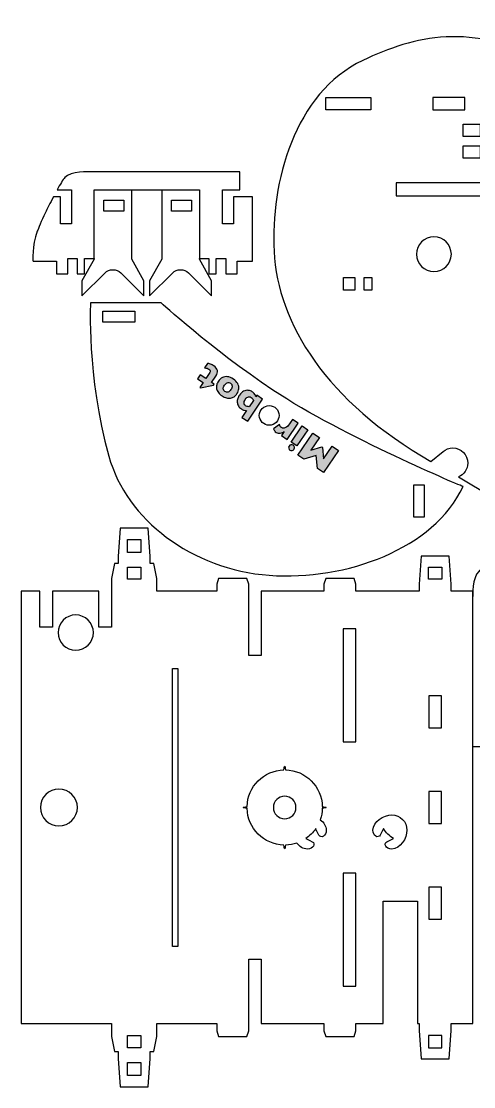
# Model space of a CAD drawing. Extents: x 3 to 297, y -297 to -14.
# Drawn here: x 3 to 123.2, y -297 to -13.6 of the extents above; entities that cross this region are included whole.
import ezdxf

# ---------------------------------------------------------------- set-up
doc = ezdxf.new("R2010")
doc.units = 0
doc.header["$MEASUREMENT"] = 0
doc.layers.add('LAYER_2', color=7, linetype='CONTINUOUS')

# ---------------------------------------------------------------- blocks, each defined once
blk = doc.blocks.new('BLOCK_7')
at = {"layer": 'LAYER_2'}
h = blk.add_hatch(color=230, dxfattribs=at)
h.dxf.hatch_style = 2
edge = h.paths.add_edge_path()
edge.add_spline(control_points=[(52.47, -104.57), (52.68, -104.6), (52.95, -104.67), (53.28, -104.79), (53.6, -104.9), (53.89, -105.05), (54.15, -105.22), (55.24, -105.96), (55.43, -106.87), (54.71, -107.94), (54.71, -107.94), (53.55, -109.66), (53.55, -109.66), (53.55, -109.66), (54.24, -110.13), (54.24, -110.13), (54.24, -110.13), (54.06, -110.4), (54.06, -110.4), (54.06, -110.4), (50.6, -111.1), (50.6, -111.1), (50.6, -111.1), (50.43, -110.98), (50.43, -110.98), (50.43, -110.98), (51.3, -109.69), (51.3, -109.69), (51.3, -109.69), (49.84, -108.7), (49.84, -108.7), (49.84, -108.7), (50.56, -107.65), (50.56, -107.65), (50.56, -107.65), (52.02, -108.63), (52.02, -108.63), (52.02, -108.63), (52.95, -107.25), (52.95, -107.25), (53.06, -107.09), (53.13, -106.95), (53.18, -106.84), (53.23, -106.73), (53.23, -106.61), (53.18, -106.48), (53.14, -106.35), (53.02, -106.22), (52.83, -106.1), (52.59, -105.93), (52.2, -105.82), (51.67, -105.76), (51.67, -105.76), (52.47, -104.57), (52.47, -104.57)], knot_values=[0, 0, 0, 0, 1, 1, 1, 2, 2, 2, 3, 3, 3, 4, 4, 4, 5, 5, 5, 6, 6, 6, 7, 7, 7, 8, 8, 8, 9, 9, 9, 10, 10, 10, 11, 11, 11, 12, 12, 12, 13, 13, 13, 14, 14, 14, 15, 15, 15, 16, 16, 16, 17, 17, 17, 18, 18, 18, 18], degree=3, periodic=1)
h = blk.add_hatch(color=230, dxfattribs=at)
h.dxf.hatch_style = 2
edge = h.paths.add_edge_path()
edge.add_spline(control_points=[(55.38, -109.31), (55.67, -108.88), (56.02, -108.56), (56.43, -108.35), (56.84, -108.14), (57.3, -108.06), (57.81, -108.12), (58.31, -108.17), (58.83, -108.38), (59.36, -108.74), (59.89, -109.1), (60.28, -109.5), (60.52, -109.95), (60.76, -110.4), (60.86, -110.85), (60.82, -111.31), (60.77, -111.77), (60.61, -112.22), (60.32, -112.64), (60.1, -112.97), (59.85, -113.23), (59.57, -113.43), (59.28, -113.62), (58.97, -113.75), (58.62, -113.81), (58.27, -113.88), (57.91, -113.86), (57.52, -113.76), (57.14, -113.66), (56.75, -113.48), (56.35, -113.21), (55.94, -112.93), (55.62, -112.63), (55.38, -112.31), (55.14, -111.99), (54.99, -111.66), (54.92, -111.32), (54.85, -110.98), (54.86, -110.64), (54.93, -110.3), (55.01, -109.96), (55.16, -109.63), (55.38, -109.31)], knot_values=[0, 0, 0, 0, 1, 1, 1, 2, 2, 2, 3, 3, 3, 4, 4, 4, 5, 5, 5, 6, 6, 6, 7, 7, 7, 8, 8, 8, 9, 9, 9, 10, 10, 10, 11, 11, 11, 12, 12, 12, 13, 13, 13, 14, 14, 14, 14], degree=3, periodic=1)
edge = h.paths.add_edge_path()
edge.add_spline(control_points=[(56.98, -110.39), (56.75, -110.73), (56.64, -111.05), (56.66, -111.34), (56.68, -111.64), (56.83, -111.88), (57.11, -112.07), (57.39, -112.26), (57.67, -112.31), (57.95, -112.21), (58.23, -112.12), (58.48, -111.9), (58.71, -111.56), (58.94, -111.22), (59.05, -110.9), (59.03, -110.6), (59.02, -110.31), (58.87, -110.06), (58.59, -109.88), (58.31, -109.69), (58.03, -109.64), (57.75, -109.73), (57.47, -109.83), (57.21, -110.05), (56.98, -110.39)], knot_values=[0, 0, 0, 0, 1, 1, 1, 2, 2, 2, 3, 3, 3, 4, 4, 4, 5, 5, 5, 6, 6, 6, 7, 7, 7, 8, 8, 8, 8], degree=3, periodic=1)
h = blk.add_hatch(color=230, dxfattribs=at)
h.dxf.hatch_style = 2
edge = h.paths.add_edge_path()
edge.add_spline(control_points=[(60.95, -113.02), (61.29, -112.52), (61.67, -112.17), (62.08, -111.98), (62.5, -111.78), (62.91, -111.71), (63.32, -111.75), (63.73, -111.8), (64.09, -111.93), (64.4, -112.14), (64.63, -112.3), (64.81, -112.45), (64.93, -112.62), (65.06, -112.78), (65.16, -112.93), (65.21, -113.05), (65.26, -113.17), (65.3, -113.31), (65.34, -113.46), (65.34, -113.46), (65.61, -113.07), (65.61, -113.07), (65.61, -113.07), (67.13, -114.1), (67.13, -114.1), (67.13, -114.1), (63.17, -119.97), (63.17, -119.97), (63.17, -119.97), (61.64, -118.94), (61.64, -118.94), (61.64, -118.94), (62.87, -117.13), (62.87, -117.13), (62.7, -117.14), (62.49, -117.11), (62.25, -117.04), (62, -116.98), (61.75, -116.86), (61.49, -116.68), (61.14, -116.45), (60.88, -116.18), (60.7, -115.87), (60.52, -115.57), (60.42, -115.25), (60.39, -114.92), (60.37, -114.59), (60.41, -114.27), (60.51, -113.95), (60.61, -113.62), (60.75, -113.32), (60.95, -113.02)], knot_values=[0, 0, 0, 0, 1, 1, 1, 2, 2, 2, 3, 3, 3, 4, 4, 4, 5, 5, 5, 6, 6, 6, 7, 7, 7, 8, 8, 8, 9, 9, 9, 10, 10, 10, 11, 11, 11, 12, 12, 12, 13, 13, 13, 14, 14, 14, 15, 15, 15, 16, 16, 16, 17, 17, 17, 17], degree=3, periodic=1)
edge = h.paths.add_edge_path()
edge.add_spline(control_points=[(62.54, -114.14), (62.29, -114.51), (62.18, -114.85), (62.21, -115.15), (62.25, -115.46), (62.38, -115.69), (62.61, -115.85), (62.84, -116), (63.16, -116.08), (63.57, -116.09), (63.57, -116.09), (64.68, -114.44), (64.68, -114.44), (64.6, -114.09), (64.41, -113.82), (64.12, -113.62), (63.93, -113.49), (63.69, -113.44), (63.4, -113.47), (63.11, -113.5), (62.82, -113.72), (62.54, -114.14)], knot_values=[0, 0, 0, 0, 1, 1, 1, 2, 2, 2, 3, 3, 3, 4, 4, 4, 5, 5, 5, 6, 6, 6, 7, 7, 7, 7], degree=3, periodic=1)
h = blk.add_hatch(color=230, dxfattribs=at)
h.dxf.hatch_style = 2
edge = h.paths.add_edge_path()
edge.add_spline(control_points=[(70.04, -122), (70.04, -122), (71.63, -120.85), (71.63, -120.85), (71.72, -121.23), (71.88, -121.5), (72.11, -121.66), (72.33, -121.8), (72.56, -121.85), (72.82, -121.81), (73.07, -121.77), (73.4, -121.61), (73.81, -121.31), (73.81, -121.31), (75.07, -119.46), (75.07, -119.46), (75.07, -119.46), (76.59, -120.49), (76.59, -120.49), (76.59, -120.49), (73.68, -124.8), (73.68, -124.8), (73.68, -124.8), (72.15, -123.77), (72.15, -123.77), (72.15, -123.77), (72.86, -122.73), (72.86, -122.73), (72.59, -122.92), (72.25, -123.05), (71.84, -123.14), (71.43, -123.22), (71.07, -123.15), (70.74, -122.92), (70.57, -122.81), (70.43, -122.68), (70.34, -122.54), (70.24, -122.41), (70.14, -122.22), (70.04, -122)], knot_values=[0, 0, 0, 0, 1, 1, 1, 2, 2, 2, 3, 3, 3, 4, 4, 4, 5, 5, 5, 6, 6, 6, 7, 7, 7, 8, 8, 8, 9, 9, 9, 10, 10, 10, 11, 11, 11, 12, 12, 12, 13, 13, 13, 13], degree=3, periodic=1)
h = blk.add_hatch(color=230, dxfattribs=at)
h.dxf.hatch_style = 2
edge = h.paths.add_edge_path()
edge.add_spline(control_points=[(74.17, -126.58), (74.29, -126.4), (74.46, -126.29), (74.67, -126.26), (74.88, -126.22), (75.07, -126.26), (75.25, -126.37), (75.37, -126.46), (75.45, -126.56), (75.52, -126.68), (75.57, -126.8), (75.6, -126.93), (75.59, -127.07), (75.58, -127.2), (75.54, -127.33), (75.46, -127.45), (75.34, -127.62), (75.17, -127.73), (74.96, -127.77), (74.75, -127.82), (74.56, -127.78), (74.38, -127.66), (74.21, -127.54), (74.1, -127.37), (74.06, -127.16), (74.02, -126.95), (74.05, -126.76), (74.17, -126.58)], knot_values=[0, 0, 0, 0, 1, 1, 1, 2, 2, 2, 3, 3, 3, 4, 4, 4, 5, 5, 5, 6, 6, 6, 7, 7, 7, 8, 8, 8, 9, 9, 9, 9], degree=3, periodic=1)
h.paths.add_polyline_path([(77.63, -121.19), (79.16, -122.22), (76.25, -126.53), (74.72, -125.5)])
h = blk.add_hatch(color=230, dxfattribs=at)
h.dxf.hatch_style = 2
h.paths.add_polyline_path([(80.47, -123.11), (82.24, -124.3), (79.95, -127.7), (82.87, -126.81), (83.01, -126.91), (83.28, -129.96), (85.58, -126.55), (87.3, -127.72), (83.34, -133.59), (81.73, -132.5), (81.41, -129.08), (78.11, -130.06), (76.51, -128.98)])
for points in [[(77.63, -121.19), (79.16, -122.22), (76.25, -126.53), (74.72, -125.5), (77.63, -121.19)], [(80.47, -123.11), (82.24, -124.3), (79.95, -127.7), (82.87, -126.81), (83.01, -126.91), (83.28, -129.96), (85.58, -126.55), (87.3, -127.72), (83.34, -133.59), (81.73, -132.5), (81.41, -129.08), (78.11, -130.06), (76.51, -128.98), (80.47, -123.11)]]:
    blk.add_lwpolyline(points, dxfattribs=at)
for points, knots in [([(52.47, -104.57), (52.68, -104.6), (52.95, -104.67), (53.28, -104.79), (53.6, -104.9), (53.89, -105.05), (54.15, -105.22), (55.24, -105.96), (55.43, -106.87), (54.71, -107.94), (54.71, -107.94), (53.55, -109.66), (53.55, -109.66), (53.55, -109.66), (54.24, -110.13), (54.24, -110.13), (54.24, -110.13), (54.06, -110.4), (54.06, -110.4), (54.06, -110.4), (50.6, -111.1), (50.6, -111.1), (50.6, -111.1), (50.43, -110.98), (50.43, -110.98), (50.43, -110.98), (51.3, -109.69), (51.3, -109.69), (51.3, -109.69), (49.84, -108.7), (49.84, -108.7), (49.84, -108.7), (50.56, -107.65), (50.56, -107.65), (50.56, -107.65), (52.02, -108.63), (52.02, -108.63), (52.02, -108.63), (52.95, -107.25), (52.95, -107.25), (53.06, -107.09), (53.13, -106.95), (53.18, -106.84), (53.23, -106.73), (53.23, -106.61), (53.18, -106.48), (53.14, -106.35), (53.02, -106.22), (52.83, -106.1), (52.59, -105.93), (52.2, -105.82), (51.67, -105.76), (51.67, -105.76), (52.47, -104.57), (52.47, -104.57)], [0, 0, 0, 0, 1, 1, 1, 2, 2, 2, 3, 3, 3, 4, 4, 4, 5, 5, 5, 6, 6, 6, 7, 7, 7, 8, 8, 8, 9, 9, 9, 10, 10, 10, 11, 11, 11, 12, 12, 12, 13, 13, 13, 14, 14, 14, 15, 15, 15, 16, 16, 16, 17, 17, 17, 18, 18, 18, 18]), ([(55.38, -109.31), (55.67, -108.88), (56.02, -108.56), (56.43, -108.35), (56.84, -108.14), (57.3, -108.06), (57.81, -108.12), (58.31, -108.17), (58.83, -108.38), (59.36, -108.74), (59.89, -109.1), (60.28, -109.5), (60.52, -109.95), (60.76, -110.4), (60.86, -110.85), (60.82, -111.31), (60.77, -111.77), (60.61, -112.22), (60.32, -112.64), (60.1, -112.97), (59.85, -113.23), (59.57, -113.43), (59.28, -113.62), (58.97, -113.75), (58.62, -113.81), (58.27, -113.88), (57.91, -113.86), (57.52, -113.76), (57.14, -113.66), (56.75, -113.48), (56.35, -113.21), (55.94, -112.93), (55.62, -112.63), (55.38, -112.31), (55.14, -111.99), (54.99, -111.66), (54.92, -111.32), (54.85, -110.98), (54.86, -110.64), (54.93, -110.3), (55.01, -109.96), (55.16, -109.63), (55.38, -109.31)], [0, 0, 0, 0, 1, 1, 1, 2, 2, 2, 3, 3, 3, 4, 4, 4, 5, 5, 5, 6, 6, 6, 7, 7, 7, 8, 8, 8, 9, 9, 9, 10, 10, 10, 11, 11, 11, 12, 12, 12, 13, 13, 13, 14, 14, 14, 14]), ([(56.98, -110.39), (56.75, -110.73), (56.64, -111.05), (56.66, -111.34), (56.68, -111.64), (56.83, -111.88), (57.11, -112.07), (57.39, -112.26), (57.67, -112.31), (57.95, -112.21), (58.23, -112.12), (58.48, -111.9), (58.71, -111.56), (58.94, -111.22), (59.05, -110.9), (59.03, -110.6), (59.02, -110.31), (58.87, -110.06), (58.59, -109.88), (58.31, -109.69), (58.03, -109.64), (57.75, -109.73), (57.47, -109.83), (57.21, -110.05), (56.98, -110.39)], [0, 0, 0, 0, 1, 1, 1, 2, 2, 2, 3, 3, 3, 4, 4, 4, 5, 5, 5, 6, 6, 6, 7, 7, 7, 8, 8, 8, 8]), ([(60.95, -113.02), (61.29, -112.52), (61.67, -112.17), (62.08, -111.98), (62.5, -111.78), (62.91, -111.71), (63.32, -111.75), (63.73, -111.8), (64.09, -111.93), (64.4, -112.14), (64.63, -112.3), (64.81, -112.45), (64.93, -112.62), (65.06, -112.78), (65.16, -112.93), (65.21, -113.05), (65.26, -113.17), (65.3, -113.31), (65.34, -113.46), (65.34, -113.46), (65.61, -113.07), (65.61, -113.07), (65.61, -113.07), (67.13, -114.1), (67.13, -114.1), (67.13, -114.1), (63.17, -119.97), (63.17, -119.97), (63.17, -119.97), (61.64, -118.94), (61.64, -118.94), (61.64, -118.94), (62.87, -117.13), (62.87, -117.13), (62.7, -117.14), (62.49, -117.11), (62.25, -117.04), (62, -116.98), (61.75, -116.86), (61.49, -116.68), (61.14, -116.45), (60.88, -116.18), (60.7, -115.87), (60.52, -115.57), (60.42, -115.25), (60.39, -114.92), (60.37, -114.59), (60.41, -114.27), (60.51, -113.95), (60.61, -113.62), (60.75, -113.32), (60.95, -113.02)], [0, 0, 0, 0, 1, 1, 1, 2, 2, 2, 3, 3, 3, 4, 4, 4, 5, 5, 5, 6, 6, 6, 7, 7, 7, 8, 8, 8, 9, 9, 9, 10, 10, 10, 11, 11, 11, 12, 12, 12, 13, 13, 13, 14, 14, 14, 15, 15, 15, 16, 16, 16, 17, 17, 17, 17]), ([(62.54, -114.14), (62.29, -114.51), (62.18, -114.85), (62.21, -115.15), (62.25, -115.46), (62.38, -115.69), (62.61, -115.85), (62.84, -116), (63.16, -116.08), (63.57, -116.09), (63.57, -116.09), (64.68, -114.44), (64.68, -114.44), (64.6, -114.09), (64.41, -113.82), (64.12, -113.62), (63.93, -113.49), (63.69, -113.44), (63.4, -113.47), (63.11, -113.5), (62.82, -113.72), (62.54, -114.14)], [0, 0, 0, 0, 1, 1, 1, 2, 2, 2, 3, 3, 3, 4, 4, 4, 5, 5, 5, 6, 6, 6, 7, 7, 7, 7]), ([(70.04, -122), (70.04, -122), (71.63, -120.85), (71.63, -120.85), (71.72, -121.23), (71.88, -121.5), (72.11, -121.66), (72.33, -121.8), (72.56, -121.85), (72.82, -121.81), (73.07, -121.77), (73.4, -121.61), (73.81, -121.31), (73.81, -121.31), (75.07, -119.46), (75.07, -119.46), (75.07, -119.46), (76.59, -120.49), (76.59, -120.49), (76.59, -120.49), (73.68, -124.8), (73.68, -124.8), (73.68, -124.8), (72.15, -123.77), (72.15, -123.77), (72.15, -123.77), (72.86, -122.73), (72.86, -122.73), (72.59, -122.92), (72.25, -123.05), (71.84, -123.14), (71.43, -123.22), (71.07, -123.15), (70.74, -122.92), (70.57, -122.81), (70.43, -122.68), (70.34, -122.54), (70.24, -122.41), (70.14, -122.22), (70.04, -122)], [0, 0, 0, 0, 1, 1, 1, 2, 2, 2, 3, 3, 3, 4, 4, 4, 5, 5, 5, 6, 6, 6, 7, 7, 7, 8, 8, 8, 9, 9, 9, 10, 10, 10, 11, 11, 11, 12, 12, 12, 13, 13, 13, 13]), ([(74.17, -126.58), (74.29, -126.4), (74.46, -126.29), (74.67, -126.26), (74.88, -126.22), (75.07, -126.26), (75.25, -126.37), (75.37, -126.46), (75.45, -126.56), (75.52, -126.68), (75.57, -126.8), (75.6, -126.93), (75.59, -127.07), (75.58, -127.2), (75.54, -127.33), (75.46, -127.45), (75.34, -127.62), (75.17, -127.73), (74.96, -127.77), (74.75, -127.82), (74.56, -127.78), (74.38, -127.66), (74.21, -127.54), (74.1, -127.37), (74.06, -127.16), (74.02, -126.95), (74.05, -126.76), (74.17, -126.58)], [0, 0, 0, 0, 1, 1, 1, 2, 2, 2, 3, 3, 3, 4, 4, 4, 5, 5, 5, 6, 6, 6, 7, 7, 7, 8, 8, 8, 9, 9, 9, 9])]:
    blk.add_open_spline(points, degree=3, knots=knots, dxfattribs=at)
blk = doc.blocks.new('BLOCK_8')
at = {"layer": 'LAYER_2', "color": 250}
for points in [[(24.64, -90.73), (33.14, -90.73), (33.14, -93.63), (24.64, -93.63), (24.64, -90.73)], [(110.14, -136.93), (107.24, -136.93), (107.24, -145.43), (110.14, -145.43), (110.14, -136.93)]]:
    blk.add_lwpolyline(points, dxfattribs=at)
for points, knots in [([(21.39, -88.43), (21.39, -88.43), (40.14, -88.43), (40.14, -88.43), (40.14, -88.43), (53.12, -100.5), (69.89, -111.68), (88.64, -124.18), (120.41, -137.34), (120.41, -137.34), (112.64, -153.89), (89.39, -162.43), (68.89, -160.93), (48.39, -159.43), (30.89, -146.1), (26.27, -129.29), (20.3, -107.55), (21.39, -88.43), (21.39, -88.43)], [0, 0, 0, 0, 1, 1, 1, 2, 2, 2, 3, 3, 3, 4, 4, 4, 5, 5, 5, 6, 6, 6, 6]), ([(68.89, -121.05), (70.34, -121.05), (71.51, -119.88), (71.51, -118.43), (71.51, -116.98), (70.34, -115.8), (68.89, -115.8), (67.44, -115.8), (66.26, -116.98), (66.26, -118.43), (66.26, -119.88), (67.44, -121.05), (68.89, -121.05)], [0, 0, 0, 0, 1, 1, 1, 2, 2, 2, 3, 3, 3, 4, 4, 4, 4])]:
    blk.add_open_spline(points, degree=3, knots=knots, dxfattribs=at)
blk = doc.blocks.new('BLOCK_6')
at = {"layer": 'LAYER_2'}
for name in ['BLOCK_8', 'BLOCK_7']:
    blk.add_blockref(name, (0, 0), dxfattribs=at)
blk = doc.blocks.new('BLOCK_20')
at = {"layer": 'LAYER_2', "color": 250}
blk.add_lwpolyline([(144.77, -39.78), (148.07, -39.78), (148.07, -31.28), (144.77, -31.28), (144.77, -39.78)], dxfattribs=at)
blk = doc.blocks.new('BLOCK_19')
at = {"layer": 'LAYER_2', "color": 250}
for points in [[(172.92, -37.17), (164.42, -37.17), (164.42, -33.87), (172.92, -33.87), (172.92, -37.17)], [(189.42, -33.88), (189.42, -37.17), (201.42, -37.17), (201.42, -33.88), (189.42, -33.88)], [(182.67, -59.97), (148.07, -59.97), (148.07, -65.08), (144.77, -65.08), (144.77, -56.58), (146.42, -56.58), (148.07, -56.58), (182.67, -56.58), (182.67, -59.97)], [(148.67, -81.7), (148.67, -85.1), (151.67, -85.1), (151.67, -81.7), (148.67, -81.7)], [(154.17, -81.7), (154.17, -85.1), (156.17, -85.1), (156.17, -81.7), (154.17, -81.7)], [(189.17, -81.7), (189.17, -85.1), (191.17, -85.1), (191.17, -81.7), (189.17, -81.7)], [(193.67, -81.7), (193.67, -85.1), (196.67, -85.1), (196.67, -81.7), (193.67, -81.7)], [(144.77, -93.6), (144.77, -85.1), (148.07, -85.1), (148.07, -93.6), (144.77, -93.6)], [(148.07, -109.52), (144.77, -109.52), (144.77, -121.52), (148.07, -121.52), (148.07, -109.52)], [(149.69, -121.53), (149.69, -124.93), (154.42, -124.93), (154.42, -121.53), (149.69, -121.53)], [(154.42, -127.08), (154.42, -135.06), (157.82, -135.06), (157.82, -127.08), (154.42, -127.08)], [(149.69, -137.22), (149.69, -140.62), (154.42, -140.62), (154.42, -137.22), (149.69, -137.22)]]:
    blk.add_lwpolyline(points, dxfattribs=at)
for points in [[(142.67, -150.27), (142.67, -150.27), (149.87, -143.64), (170.67, -132.27), (200.42, -116.02), (214.14, -94.64), (215.17, -74.78), (216.13, -56.58), (209.78, -32.63), (191.58, -24), (177.85, -17.49), (162.57, -13.59), (142.67, -24.65)], [(177.3, -75.53), (177.3, -72.97), (175.23, -70.9), (172.67, -70.9), (170.12, -70.9), (168.05, -72.97), (168.05, -75.53), (168.05, -78.08), (170.12, -80.15), (172.67, -80.15), (175.23, -80.15), (177.3, -78.08), (177.3, -75.53)]]:
    blk.add_open_spline(points, degree=3, knots=[0, 0, 0, 0, 1, 1, 1, 2, 2, 2, 3, 3, 3, 4, 4, 4, 4], dxfattribs=at)
at = {"layer": 'LAYER_2'}
blk.add_blockref('BLOCK_20', (0, 0), dxfattribs=at)
blk = doc.blocks.new('BLOCK_22')
at = {"layer": 'LAYER_2', "color": 250}
blk.add_lwpolyline([(140.57, -39.78), (137.27, -39.78), (137.27, -31.28), (140.57, -31.28), (140.57, -39.78)], dxfattribs=at)
blk = doc.blocks.new('BLOCK_21')
at = {"layer": 'LAYER_2', "color": 250}
for points in [[(95.92, -33.88), (95.92, -37.17), (83.92, -37.17), (83.92, -33.88), (95.92, -33.88)], [(112.42, -37.17), (120.92, -37.17), (120.92, -33.87), (112.42, -33.87), (112.42, -37.17)], [(124.92, -40.92), (124.92, -44.22), (120.42, -44.22), (120.42, -40.92), (124.92, -40.92)], [(124.92, -46.72), (124.92, -50.02), (120.42, -50.02), (120.42, -46.72), (124.92, -46.72)], [(102.67, -59.97), (137.27, -59.97), (137.27, -65.08), (140.57, -65.08), (140.57, -56.58), (138.47, -56.58), (137.27, -56.58), (102.67, -56.58), (102.67, -59.97)], [(91.67, -81.7), (91.67, -85.1), (88.67, -85.1), (88.67, -81.7), (91.67, -81.7)], [(96.17, -81.7), (96.17, -85.1), (94.17, -85.1), (94.17, -81.7), (96.17, -81.7)], [(131.17, -81.7), (131.17, -85.1), (129.17, -85.1), (129.17, -81.7), (131.17, -81.7)], [(136.67, -81.7), (136.67, -85.1), (133.67, -85.1), (133.67, -81.7), (136.67, -81.7)], [(140.57, -93.6), (140.57, -85.1), (137.27, -85.1), (137.27, -93.6), (140.57, -93.6)], [(137.27, -109.52), (140.57, -109.52), (140.57, -121.52), (137.27, -121.52), (137.27, -109.52)]]:
    blk.add_lwpolyline(points, dxfattribs=at)
for points, knots in [([(111.89, -130.71), (84.07, -114.67), (71.18, -94.01), (70.17, -74.78), (69.22, -56.58), (75.57, -32.63), (93.77, -24), (107.5, -17.49), (122.78, -13.59), (142.67, -24.65), (142.67, -24.65), (142.67, -103.92), (142.67, -103.92), (142.67, -103.92), (142.67, -150.27), (142.67, -150.27), (142.67, -150.27), (136.53, -144.61), (119.19, -134.79), (119.19, -134.79), (119.19, -134.79), (119.19, -134.79), (120.65, -134.19), (121.67, -132.76), (121.67, -131.08), (121.67, -128.87), (119.88, -127.08), (117.67, -127.08), (116.7, -127.08), (115.8, -127.43), (115.11, -128.01), (115.11, -128.01), (115.11, -128.01), (115.11, -128.01), (115.11, -128.01), (111.89, -130.71), (111.89, -130.71)], [0, 0, 0, 0, 1, 1, 1, 2, 2, 2, 3, 3, 3, 4, 4, 4, 5, 5, 5, 6, 6, 6, 7, 7, 7, 8, 8, 8, 9, 9, 9, 10, 10, 10, 11, 11, 11, 12, 12, 12, 12]), ([(108.05, -75.53), (108.05, -72.97), (110.12, -70.9), (112.67, -70.9), (115.23, -70.9), (117.3, -72.97), (117.3, -75.53), (117.3, -78.08), (115.23, -80.15), (112.67, -80.15), (110.12, -80.15), (108.05, -78.08), (108.05, -75.53)], [0, 0, 0, 0, 1, 1, 1, 2, 2, 2, 3, 3, 3, 4, 4, 4, 4])]:
    blk.add_open_spline(points, degree=3, knots=knots, dxfattribs=at)
at = {"layer": 'LAYER_2'}
blk.add_blockref('BLOCK_22', (0, 0), dxfattribs=at)
blk = doc.blocks.new('BLOCK_18')
at = {"layer": 'LAYER_2'}
for name in ['BLOCK_21', 'BLOCK_19']:
    blk.add_blockref(name, (0, 0), dxfattribs=at)
blk = doc.blocks.new('BLOCK_23')
at = {"layer": 'LAYER_2', "color": 250}
for points in [[(123, -165.18), (117.25, -165.18), (117.25, -163.31), (116.72, -155.81), (109.28, -155.81), (108.75, -163.31), (108.75, -165.18), (91.95, -165.18), (91.95, -163.28), (91.45, -161.78), (83.95, -161.78), (83.45, -163.28), (83.45, -165.18), (66.73, -165.18), (66.73, -182.31), (63.43, -182.31), (63.43, -165.18), (63.43, -163.28), (62.93, -161.78), (55.43, -161.78), (54.93, -163.28), (54.93, -165.18), (39, -165.18), (39, -161.78), (38.25, -157.78), (37.25, -157.78), (37.25, -155.91), (36.72, -148.41), (29.28, -148.41), (28.75, -155.91), (28.75, -157.78), (27.75, -157.78), (27, -161.78), (27, -165.18), (27, -174.76), (23.6, -174.76), (23.6, -165.18), (11.31, -165.18), (11.31, -174.76), (7.91, -174.76), (7.91, -165.18), (3, -165.18), (3, -280.18), (27, -280.18), (27, -283.58), (27.75, -287.58), (28.75, -287.58), (28.75, -289.45), (29.28, -296.95), (36.72, -296.95), (37.25, -289.45), (37.25, -287.58), (38.25, -287.58), (39, -283.58), (39, -280.18), (54.93, -280.18), (54.93, -282.08), (55.43, -283.58), (62.93, -283.58), (63.43, -282.08), (63.43, -280.18), (63.43, -263.05), (66.73, -263.05), (66.73, -280.18), (83.45, -280.18), (83.45, -282.08), (83.95, -283.58), (91.45, -283.58), (91.95, -282.08), (91.95, -280.18), (99.2, -280.18), (99.2, -247.58), (108.3, -247.58), (108.3, -280.18), (108.75, -280.18), (108.75, -282.05), (109.28, -289.55), (116.72, -289.55), (117.25, -282.05), (117.25, -280.18), (123, -280.18), (123, -165.18)], [(31.25, -154.88), (31.25, -151.38), (34.75, -151.38), (34.75, -154.88), (31.25, -154.88)], [(31.25, -161.98), (31.25, -158.78), (34.75, -158.78), (34.75, -161.98), (31.25, -161.98)], [(111.25, -161.98), (111.25, -158.78), (114.75, -158.78), (114.75, -161.98), (111.25, -161.98)], [(88.55, -175.19), (88.55, -205.19), (91.95, -205.19), (91.95, -175.19), (88.55, -175.19)], [(44.62, -259.69), (43.22, -259.69), (43.22, -185.69), (44.62, -185.69), (44.62, -259.69)], [(111.35, -192.98), (111.35, -201.49), (114.65, -201.49), (114.65, -192.98), (111.35, -192.98)], [(111.35, -218.43), (111.35, -226.94), (114.65, -226.94), (114.65, -218.43), (111.35, -218.43)], [(88.55, -240.18), (88.55, -270.18), (91.95, -270.18), (91.95, -240.18), (88.55, -240.18)], [(111.35, -243.89), (111.35, -252.39), (114.65, -252.39), (114.65, -243.89), (111.35, -243.89)], [(34.75, -283.38), (34.75, -286.58), (31.25, -286.58), (31.25, -283.38), (34.75, -283.38)], [(111.25, -283.38), (111.25, -286.58), (114.75, -286.58), (114.75, -283.38), (111.25, -283.38)], [(34.75, -290.48), (34.75, -293.98), (31.25, -293.98), (31.25, -290.48), (34.75, -290.48)]]:
    blk.add_lwpolyline(points, dxfattribs=at)
for points, knots in [([(22.15, -176.19), (22.15, -178.78), (20.05, -180.89), (17.45, -180.89), (14.86, -180.89), (12.75, -178.78), (12.75, -176.19), (12.75, -173.59), (14.86, -171.49), (17.45, -171.49), (20.05, -171.49), (22.15, -173.59), (22.15, -176.19)], [0, 0, 0, 0, 1, 1, 1, 2, 2, 2, 3, 3, 3, 4, 4, 4, 4]), ([(82.46, -225.94), (82.46, -225.94), (82.46, -225.94), (82.46, -225.94), (82.79, -224.99), (82.97, -223.97), (82.99, -222.91), (83.64, -222.84), (84, -222.77), (84, -222.69), (84, -222.61), (83.64, -222.53), (82.99, -222.46), (82.88, -217.12), (78.57, -212.81), (73.22, -212.69), (73.15, -212.05), (73.08, -211.69), (73, -211.69), (72.92, -211.69), (72.85, -212.05), (72.78, -212.69), (67.43, -212.81), (63.12, -217.12), (63.01, -222.46), (62.36, -222.53), (62, -222.61), (62, -222.69), (62, -222.77), (62.36, -222.84), (63.01, -222.91), (63.12, -228.25), (67.43, -232.56), (72.78, -232.68), (72.85, -233.32), (72.92, -233.69), (73, -233.69), (73.08, -233.69), (73.16, -233.32), (73.22, -232.68), (74.28, -232.65), (75.3, -232.47), (76.25, -232.15), (76.25, -232.15), (76.25, -232.15), (76.25, -232.15), (76.97, -233.08), (77.93, -233.74), (79, -233.74), (80.65, -233.79), (81.29, -232.33), (80.34, -231.79), (79.4, -231.26), (78.62, -230.96), (78.62, -230.96), (78.62, -230.96), (78.62, -230.96), (78.62, -230.96), (79.66, -230.25), (80.56, -229.35), (81.27, -228.31), (81.27, -228.31), (81.27, -228.31), (81.27, -228.31), (81.27, -228.31), (81.56, -229.09), (82.1, -230.03), (82.64, -230.98), (84.1, -230.34), (84.06, -228.69), (84.06, -227.62), (83.39, -226.66), (82.46, -225.94)], [0, 0, 0, 0, 1, 1, 1, 2, 2, 2, 3, 3, 3, 4, 4, 4, 5, 5, 5, 6, 6, 6, 7, 7, 7, 8, 8, 8, 9, 9, 9, 10, 10, 10, 11, 11, 11, 12, 12, 12, 13, 13, 13, 14, 14, 14, 15, 15, 15, 16, 16, 16, 17, 17, 17, 18, 18, 18, 19, 19, 19, 20, 20, 20, 21, 21, 21, 22, 22, 22, 23, 23, 23, 24, 24, 24, 24]), ([(17.9, -222.69), (17.9, -225.39), (15.71, -227.59), (13, -227.59), (10.29, -227.59), (8.1, -225.39), (8.1, -222.69), (8.1, -219.98), (10.29, -217.79), (13, -217.79), (15.71, -217.79), (17.9, -219.98), (17.9, -222.69)], [0, 0, 0, 0, 1, 1, 1, 2, 2, 2, 3, 3, 3, 4, 4, 4, 4]), ([(76, -222.69), (76, -224.34), (74.66, -225.69), (73, -225.69), (71.34, -225.69), (70, -224.34), (70, -222.69), (70, -221.03), (71.34, -219.69), (73, -219.69), (74.66, -219.69), (76, -221.03), (76, -222.69)], [0, 0, 0, 0, 1, 1, 1, 2, 2, 2, 3, 3, 3, 4, 4, 4, 4]), ([(96.45, -228.69), (96.4, -230.34), (97.86, -230.98), (98.4, -230.03), (98.93, -229.08), (99.23, -228.31), (99.23, -228.31), (99.58, -228.82), (99.98, -229.31), (100.43, -229.76), (100.88, -230.21), (101.37, -230.61), (101.88, -230.96), (101.88, -230.96), (101.1, -231.25), (100.16, -231.79), (99.21, -232.33), (99.85, -233.79), (101.5, -233.74), (103.71, -233.74), (105.5, -230.9), (105.5, -228.69), (105.5, -226.48), (103.71, -224.69), (101.5, -224.69), (99.29, -224.69), (96.45, -226.48), (96.45, -228.69)], [0, 0, 0, 0, 1, 1, 1, 2, 2, 2, 3, 3, 3, 4, 4, 4, 5, 5, 5, 6, 6, 6, 7, 7, 7, 8, 8, 8, 9, 9, 9, 9])]:
    blk.add_open_spline(points, degree=3, knots=knots, dxfattribs=at)
blk = doc.blocks.new('BLOCK_26')
at = {"layer": 'LAYER_2', "color": 250}
blk.add_lwpolyline([(30.23, -61.2), (30.23, -64.1), (24.93, -64.1), (24.93, -61.2), (30.23, -61.2)], dxfattribs=at)
blk.add_open_spline([(22.33, -76.65), (22.33, -76.65), (22.33, -76.9), (22.33, -76.9), (22.33, -76.9), (19.08, -82.65), (19.08, -82.65), (19.08, -82.65), (19.08, -86.65), (19.08, -86.65), (19.08, -86.65), (25.2, -80.54), (25.2, -80.54), (25.2, -80.54), (25.2, -80.54), (25.2, -80.54), (25.74, -79.99), (26.5, -79.65), (27.33, -79.65), (28.16, -79.65), (28.91, -79.99), (29.45, -80.53), (29.45, -80.53), (29.46, -80.53), (29.46, -80.53), (29.46, -80.53), (35.58, -86.65), (35.58, -86.65), (35.58, -86.65), (35.58, -82.65), (35.58, -82.65), (35.58, -82.65), (32.33, -76.9), (32.33, -76.9), (32.33, -76.9), (32.33, -58.4), (32.33, -58.4)], degree=3, knots=[0, 0, 0, 0, 1, 1, 1, 2, 2, 2, 3, 3, 3, 4, 4, 4, 5, 5, 5, 6, 6, 6, 7, 7, 7, 8, 8, 8, 9, 9, 9, 10, 10, 10, 11, 11, 11, 12, 12, 12, 12], dxfattribs=at)
blk = doc.blocks.new('BLOCK_27')
at = {"layer": 'LAYER_2', "color": 250}
blk.add_lwpolyline([(48.23, -61.2), (48.23, -64.1), (42.93, -64.1), (42.93, -61.2), (48.23, -61.2)], dxfattribs=at)
blk.add_open_spline([(40.33, -58.4), (40.33, -58.4), (40.33, -76.9), (40.33, -76.9), (40.33, -76.9), (37.08, -82.65), (37.08, -82.65), (37.08, -82.65), (37.08, -86.65), (37.08, -86.65), (37.08, -86.65), (43.2, -80.54), (43.2, -80.54), (43.2, -80.54), (43.2, -80.54), (43.2, -80.54), (43.74, -79.99), (44.5, -79.65), (45.33, -79.65), (46.16, -79.65), (46.91, -79.99), (47.45, -80.53), (47.45, -80.53), (47.46, -80.53), (47.46, -80.53), (47.46, -80.53), (53.58, -86.65), (53.58, -86.65), (53.58, -86.65), (53.58, -82.65), (53.58, -82.65), (53.58, -82.65), (50.33, -76.9), (50.33, -76.9), (50.33, -76.9), (50.33, -76.65), (50.33, -76.65)], degree=3, knots=[0, 0, 0, 0, 1, 1, 1, 2, 2, 2, 3, 3, 3, 4, 4, 4, 5, 5, 5, 6, 6, 6, 7, 7, 7, 8, 8, 8, 9, 9, 9, 10, 10, 10, 11, 11, 11, 12, 12, 12, 12], dxfattribs=at)
blk = doc.blocks.new('BLOCK_25')
at = {"layer": 'LAYER_2', "color": 250}
blk.add_open_spline([(64.48, -60.27), (64.48, -60.27), (64.48, -77.4), (64.48, -77.4), (64.48, -77.4), (60.33, -77.4), (60.33, -77.4), (60.33, -77.4), (60.33, -80.8), (60.33, -80.8), (60.33, -80.8), (57.33, -80.8), (57.33, -80.8), (57.33, -80.8), (57.33, -76.65), (57.33, -76.65), (57.33, -76.65), (54.83, -76.65), (54.83, -76.65), (54.83, -76.65), (54.83, -80.8), (54.83, -80.8), (54.83, -80.8), (52.83, -80.8), (52.83, -80.8), (52.83, -80.8), (52.83, -76.65), (52.83, -76.65), (52.83, -76.65), (50.33, -76.65), (50.33, -76.65), (50.33, -76.65), (50.33, -58.4), (50.33, -58.4), (50.33, -58.4), (22.33, -58.4), (22.33, -58.4), (22.33, -58.4), (22.33, -76.65), (22.33, -76.65), (22.33, -76.65), (19.83, -76.65), (19.83, -76.65), (19.83, -76.65), (19.83, -80.8), (19.83, -80.8), (19.83, -80.8), (19.58, -80.8), (19.58, -80.8), (19.58, -80.8), (17.83, -80.8), (17.83, -80.8), (17.83, -80.8), (17.83, -76.65), (17.83, -76.65), (17.83, -76.65), (15.33, -76.65), (15.33, -76.65), (15.33, -76.65), (15.33, -80.8), (15.33, -80.8), (15.33, -80.8), (12.33, -80.8), (12.33, -80.8), (12.33, -80.8), (12.33, -77.4), (12.33, -77.4), (12.33, -77.4), (6.11, -77.4), (6.11, -77.4), (6.11, -77.4), (5.76, -73.4), (7.25, -69.45), (7.53, -68.71), (8.3, -66.74), (9.41, -64.48), (9.89, -63.51), (10.68, -61.9), (11.52, -60.27), (11.52, -60.27), (11.52, -60.27), (11.52, -60.27), (11.52, -60.27), (13.43, -60.27), (13.43, -60.27), (13.43, -60.27), (13.43, -67.45), (13.43, -67.45), (13.43, -67.45), (16.37, -67.45), (16.37, -67.45), (16.37, -67.45), (16.37, -58.4), (16.37, -58.4), (16.37, -58.4), (12.51, -58.4), (12.51, -58.4), (12.51, -58.4), (12.51, -58.4), (12.51, -58.4), (13.3, -56.95), (14.05, -55.7), (14.54, -55.17), (16.12, -53.44), (21.24, -53.6), (21.24, -53.6), (21.24, -53.6), (61.08, -53.6), (61.08, -53.6), (61.08, -53.6), (61.08, -58.4), (61.08, -58.4), (61.08, -58.4), (56.44, -58.4), (56.44, -58.4), (56.44, -58.4), (56.44, -67.45), (56.44, -67.45), (56.44, -67.45), (59.38, -67.45), (59.38, -67.45), (59.38, -67.45), (59.38, -60.27), (59.38, -60.27), (59.38, -60.27), (64.48, -60.27), (64.48, -60.27)], degree=3, knots=[0, 0, 0, 0, 1, 1, 1, 2, 2, 2, 3, 3, 3, 4, 4, 4, 5, 5, 5, 6, 6, 6, 7, 7, 7, 8, 8, 8, 9, 9, 9, 10, 10, 10, 11, 11, 11, 12, 12, 12, 13, 13, 13, 14, 14, 14, 15, 15, 15, 16, 16, 16, 17, 17, 17, 18, 18, 18, 19, 19, 19, 20, 20, 20, 21, 21, 21, 22, 22, 22, 23, 23, 23, 24, 24, 24, 25, 25, 25, 26, 26, 26, 27, 27, 27, 28, 28, 28, 29, 29, 29, 30, 30, 30, 31, 31, 31, 32, 32, 32, 33, 33, 33, 34, 34, 34, 35, 35, 35, 36, 36, 36, 37, 37, 37, 38, 38, 38, 39, 39, 39, 40, 40, 40, 41, 41, 41, 42, 42, 42, 42], dxfattribs=at)
at = {"layer": 'LAYER_2'}
for name in ['BLOCK_26', 'BLOCK_27']:
    blk.add_blockref(name, (0, 0), dxfattribs=at)

msp = doc.modelspace()

# ---------------------------------------------------------------- linework, layer by layer
at = {"layer": 'LAYER_2', "color": 250}
msp.add_open_spline([(123, -206.43), (123, -206.43), (127.8, -206.43), (127.8, -206.43), (127.8, -206.43), (127.8, -201.79), (127.8, -201.79), (127.8, -201.79), (136.85, -201.79), (136.85, -201.79), (136.85, -201.79), (136.85, -204.73), (136.85, -204.73), (136.85, -204.73), (129.67, -204.73), (129.67, -204.73), (129.67, -204.73), (129.67, -209.83), (129.67, -209.83), (129.67, -209.83), (146.8, -209.83), (146.8, -209.83), (146.8, -209.83), (146.8, -205.68), (146.8, -205.68), (146.8, -205.68), (150.2, -205.68), (150.2, -205.68), (150.2, -205.68), (150.2, -202.68), (150.2, -202.68), (150.2, -202.68), (146.05, -202.68), (146.05, -202.68), (146.05, -202.68), (146.05, -200.18), (146.05, -200.18), (146.05, -200.18), (150.2, -200.18), (150.2, -200.18), (150.2, -200.18), (150.2, -198.18), (150.2, -198.18), (150.2, -198.18), (146.05, -198.18), (146.05, -198.18), (146.05, -198.18), (146.05, -195.68), (146.05, -195.68), (146.05, -195.68), (127.8, -195.68), (127.8, -195.68), (127.8, -195.68), (127.8, -167.69), (127.8, -167.69), (127.8, -167.69), (146.05, -167.69), (146.05, -167.69), (146.05, -167.69), (146.05, -165.18), (146.05, -165.18), (146.05, -165.18), (150.2, -165.18), (150.2, -165.18), (150.2, -165.18), (150.2, -164.94), (150.2, -164.94), (150.2, -164.94), (150.2, -163.19), (150.2, -163.19), (150.2, -163.19), (146.05, -163.19), (146.05, -163.19), (146.05, -163.19), (146.05, -160.69), (146.05, -160.69), (146.05, -160.69), (150.2, -160.68), (150.2, -160.68), (150.2, -160.68), (150.2, -157.68), (150.2, -157.68), (150.2, -157.68), (146.8, -157.68), (146.8, -157.68), (146.8, -157.68), (146.8, -151.46), (146.8, -151.46), (146.8, -151.46), (142.8, -151.11), (138.84, -152.6), (138.11, -152.88), (136.14, -153.65), (133.88, -154.77), (132.91, -155.24), (131.3, -156.03), (129.67, -156.88), (129.67, -156.88), (129.67, -156.87), (129.67, -156.87), (129.67, -156.87), (129.67, -158.79), (129.67, -158.79), (129.67, -158.79), (136.85, -158.79), (136.85, -158.79), (136.85, -158.79), (136.85, -161.73), (136.85, -161.73), (136.85, -161.73), (127.8, -161.73), (127.8, -161.73), (127.8, -161.73), (127.8, -157.86), (127.8, -157.86), (127.8, -157.86), (127.8, -157.86), (127.8, -157.86), (126.35, -158.65), (125.1, -159.4), (124.57, -159.89), (122.84, -161.47), (123, -166.59), (123, -166.59)], degree=3, knots=[0, 0, 0, 0, 1, 1, 1, 2, 2, 2, 3, 3, 3, 4, 4, 4, 5, 5, 5, 6, 6, 6, 7, 7, 7, 8, 8, 8, 9, 9, 9, 10, 10, 10, 11, 11, 11, 12, 12, 12, 13, 13, 13, 14, 14, 14, 15, 15, 15, 16, 16, 16, 17, 17, 17, 18, 18, 18, 19, 19, 19, 20, 20, 20, 21, 21, 21, 22, 22, 22, 23, 23, 23, 24, 24, 24, 25, 25, 25, 26, 26, 26, 27, 27, 27, 28, 28, 28, 29, 29, 29, 30, 30, 30, 31, 31, 31, 32, 32, 32, 33, 33, 33, 34, 34, 34, 35, 35, 35, 36, 36, 36, 37, 37, 37, 38, 38, 38, 39, 39, 39, 40, 40, 40, 41, 41, 41, 41], dxfattribs=at)

# ---------------------------------------------------------------- block references
at = {"layer": 'LAYER_2'}
for name in ['BLOCK_18', 'BLOCK_25', 'BLOCK_6', 'BLOCK_23']:
    msp.add_blockref(name, (0, 0), dxfattribs=at)

doc.saveas('drawing.dxf')
